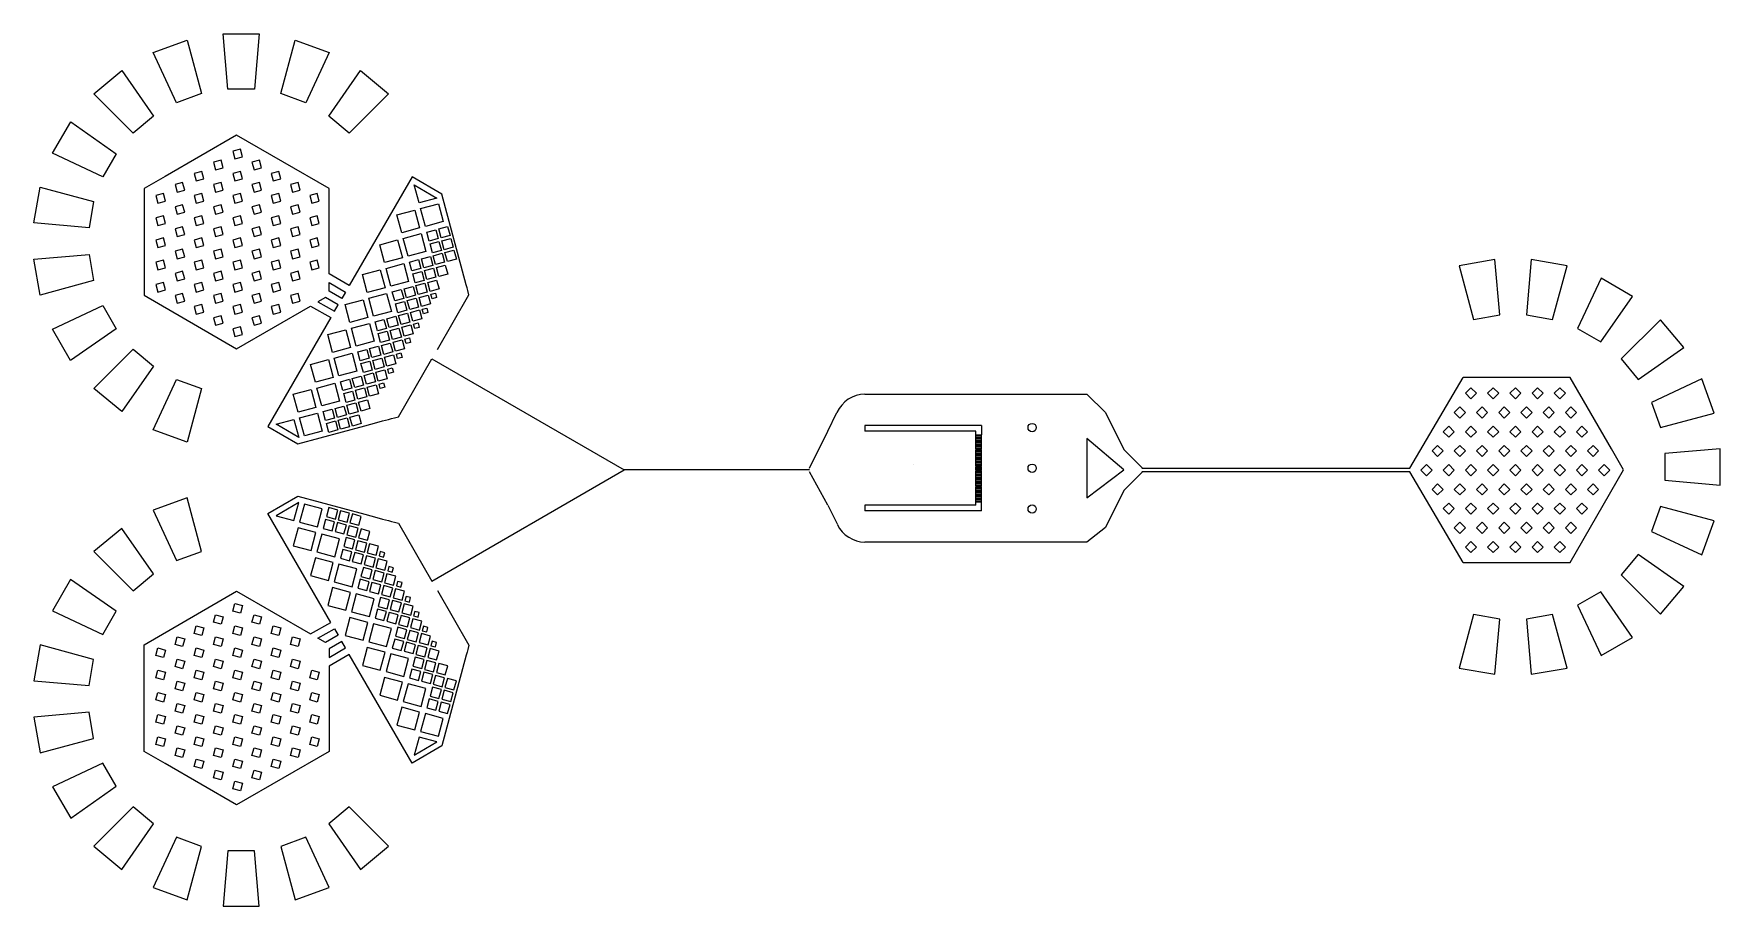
# Model space of a CAD drawing. Extents: x -8580 to 6722, y -2659 to 2641.
# Drawn here: x -2391 to 6722, y -2368 to 2348 of the extents above; entities that cross this region are included whole.
import ezdxf

# ---------------------------------------------------------------- set-up
doc = ezdxf.new("R2010")
doc.units = 13
doc.layers.add('63', color=2, linetype='Continuous', lineweight=0, true_color=0xffff00)

msp = doc.modelspace()

# ---------------------------------------------------------------- linework, layer by layer
at = {"layer": '63'}
for p, q in [((5504.7, 1127.3), (5311.5, 1093.3)), ((5530.8, 828.4), (5504.7, 1127.3)), ((5700.8, 1127.3), (5674.6, 828.4)), ((5893.9, 1093.3), (5700.8, 1127.3)), ((5311.5, 1093.3), (5389.2, 803.5)), ((5816.2, 803.5), (5893.9, 1093.3)), ((6078.2, 1026.2), (5951.4, 754.3)), ((6248, 928.1), (6078.2, 1026.2)), ((6075.9, 682.4), (6248, 928.1)), ((5389.2, 803.5), (5530.8, 828.4)), ((5674.6, 828.4), (5816.2, 803.5)), ((5951.4, 754.3), (6075.9, 682.4)), ((6398.2, 802.1), (6186.1, 589.9)), ((6524.3, 651.9), (6398.2, 802.1)), ((6278.5, 479.8), (6524.3, 651.9)), ((-239.2, 590), (800, -10)), ((6186.1, 589.9), (6278.5, 479.8)), ((5044.6, 0.6), (5333.3, 490.6)), ((5910.7, 490.6), (5333.3, 490.6)), ((6133.9, 103.9), (5910.7, 490.6)), ((6622.3, 482), (6350.4, 355.2)), ((6689.4, 297.8), (6622.3, 482)), ((2100, 400), (3300, 400)), ((3300, 400), (3400, 300)), ((5344.9, 404.7), (5374.9, 434.7)), ((5374.9, 374.7), (5344.9, 404.7)), ((5374.9, 434.7), (5404.9, 404.7)), ((5404.9, 404.7), (5374.9, 374.7)), ((5464.9, 404.7), (5494.9, 434.7)), ((5494.9, 374.7), (5464.9, 404.7)), ((5494.9, 434.7), (5524.9, 404.7)), ((5524.9, 404.7), (5494.9, 374.7)), ((5584.9, 404.7), (5614.9, 434.7)), ((5614.9, 374.7), (5584.9, 404.7)), ((5614.9, 434.7), (5644.9, 404.7)), ((5644.9, 404.7), (5614.9, 374.7)), ((5704.9, 404.7), (5734.9, 434.7)), ((5734.9, 374.7), (5704.9, 404.7)), ((5734.9, 434.7), (5764.9, 404.7)), ((5764.9, 404.7), (5734.9, 374.7)), ((5824.9, 404.7), (5854.9, 434.7)), ((5854.9, 374.7), (5824.9, 404.7)), ((5854.9, 434.7), (5884.9, 404.7)), ((5884.9, 404.7), (5854.9, 374.7)), ((1900, 200), (1949.1, 301.1)), ((3400, 300), (3500, 100)), ((5284.9, 300.8), (5314.9, 330.8)), ((5314.9, 270.8), (5284.9, 300.8)), ((5314.9, 330.8), (5344.9, 300.8)), ((5344.9, 300.8), (5314.9, 270.8)), ((5404.9, 300.8), (5434.9, 330.8)), ((5434.9, 270.8), (5404.9, 300.8)), ((5434.9, 330.8), (5464.9, 300.8)), ((5464.9, 300.8), (5434.9, 270.8)), ((5524.9, 300.8), (5554.9, 330.8)), ((5554.9, 270.8), (5524.9, 300.8)), ((5554.9, 330.8), (5584.9, 300.8)), ((5584.9, 300.8), (5554.9, 270.8)), ((5644.9, 300.8), (5674.9, 330.8)), ((5674.9, 270.8), (5644.9, 300.8)), ((5674.9, 330.8), (5704.9, 300.8)), ((5704.9, 300.8), (5674.9, 270.8)), ((5764.9, 300.8), (5794.9, 330.8)), ((5794.9, 270.8), (5764.9, 300.8)), ((5794.9, 330.8), (5824.9, 300.8)), ((5824.9, 300.8), (5794.9, 270.8)), ((5884.9, 300.8), (5914.9, 330.8)), ((5914.9, 270.8), (5884.9, 300.8)), ((5914.9, 330.8), (5944.9, 300.8)), ((5944.9, 300.8), (5914.9, 270.8)), ((6350.4, 355.2), (6399.6, 220.1)), ((6399.6, 220.1), (6689.4, 297.8)), ((1800, 0), (1900, 200)), ((2730, 230), (2100, 230)), ((2100, 230), (2100, 200)), ((2700, 200), (2100, 200)), ((2700, 180), (2700, 200)), ((2730, 230), (2730, 180)), ((5224.9, 196.9), (5254.9, 226.9)), ((5254.9, 166.9), (5224.9, 196.9)), ((5254.9, 226.9), (5284.9, 196.9)), ((5284.9, 196.9), (5254.9, 166.9)), ((5344.9, 196.9), (5374.9, 226.9)), ((5374.9, 166.9), (5344.9, 196.9)), ((5374.9, 226.9), (5404.9, 196.9)), ((5404.9, 196.9), (5374.9, 166.9)), ((5464.9, 196.9), (5494.9, 226.9)), ((5494.9, 166.9), (5464.9, 196.9)), ((5494.9, 226.9), (5524.9, 196.9)), ((5524.9, 196.9), (5494.9, 166.9)), ((5584.9, 196.9), (5614.9, 226.9)), ((5614.9, 166.9), (5584.9, 196.9)), ((5614.9, 226.9), (5644.9, 196.9)), ((5644.9, 196.9), (5614.9, 166.9)), ((5704.9, 196.9), (5734.9, 226.9)), ((5734.9, 166.9), (5704.9, 196.9)), ((5734.9, 226.9), (5764.9, 196.9)), ((5764.9, 196.9), (5734.9, 166.9)), ((5824.9, 196.9), (5854.9, 226.9)), ((5854.9, 166.9), (5824.9, 196.9)), ((5854.9, 226.9), (5884.9, 196.9)), ((5884.9, 196.9), (5854.9, 166.9)), ((5944.9, 196.9), (5974.9, 226.9)), ((5974.9, 166.9), (5944.9, 196.9)), ((5974.9, 226.9), (6004.9, 196.9)), ((6004.9, 196.9), (5974.9, 166.9)), ((2700, 180), (2730, 180)), ((2700, 178), (2730, 178)), ((2700, 170), (2700, 178)), ((2700, 170), (2730, 170)), ((2700, 168), (2730, 168)), ((2700, 160), (2700, 168)), ((2700, 160), (2730, 160)), ((2700, 158), (2730, 158)), ((2700, 150), (2700, 158)), ((2700, 150), (2730, 150)), ((2700, 148), (2730, 148)), ((2700, 140), (2700, 148)), ((2700, 140), (2730, 140)), ((2700, 138), (2730, 138)), ((2700, 130), (2700, 138)), ((2700, 130), (2730, 130)), ((2700, 128), (2730, 128)), ((2700, 120), (2700, 128)), ((2700, 120), (2730, 120)), ((2700, 118), (2730, 118)), ((2700, 110), (2700, 118)), ((2700, 110), (2730, 110)), ((2700, 108), (2730, 108)), ((2700, 100), (2700, 108)), ((2700, 100), (2730, 100)), ((2700, 98), (2730, 98)), ((2700, 90), (2700, 98)), ((2730, 170), (2730, 178)), ((2730, 160), (2730, 168)), ((2730, 150), (2730, 158)), ((2730, 140), (2730, 148)), ((2730, 130), (2730, 138)), ((2730, 120), (2730, 128)), ((2730, 110), (2730, 118)), ((2730, 100), (2730, 108)), ((2730, 90), (2730, 98)), ((3500, -10), (3300, 160)), ((3300, 160), (3300, -160)), ((3500, 100), (3600, 0)), ((5164.9, 93), (5194.9, 123)), ((5194.9, 63), (5164.9, 93)), ((5194.9, 123), (5224.9, 93)), ((5224.9, 93), (5194.9, 63)), ((5284.9, 93), (5314.9, 123)), ((5314.9, 63), (5284.9, 93)), ((5314.9, 123), (5344.9, 93)), ((5344.9, 93), (5314.9, 63)), ((5404.9, 93), (5434.9, 123)), ((5434.9, 63), (5404.9, 93)), ((5434.9, 123), (5464.9, 93)), ((5464.9, 93), (5434.9, 63)), ((5524.9, 93), (5554.9, 123)), ((5554.9, 63), (5524.9, 93)), ((5554.9, 123), (5584.9, 93)), ((5584.9, 93), (5554.9, 63)), ((5644.9, 93), (5674.9, 123)), ((5674.9, 63), (5644.9, 93)), ((5674.9, 123), (5704.9, 93)), ((5704.9, 93), (5674.9, 63)), ((5764.9, 93), (5794.9, 123)), ((5794.9, 63), (5764.9, 93)), ((5794.9, 123), (5824.9, 93)), ((5824.9, 93), (5794.9, 63)), ((5884.9, 93), (5914.9, 123)), ((5914.9, 63), (5884.9, 93)), ((5914.9, 123), (5944.9, 93)), ((5944.9, 93), (5914.9, 63)), ((6004.9, 93), (6034.9, 123)), ((6034.9, 63), (6004.9, 93)), ((6034.9, 123), (6064.9, 93)), ((6064.9, 93), (6034.9, 63)), ((6199.3, -9.4), (6133.9, 103.9)), ((6722, 104.6), (6423.2, 78.4)), ((6722, -91.5), (6722, 104.6)), ((2362.5, 22.1), (2362.5, 22.1)), ((2700, 90), (2730, 90)), ((2700, 88), (2730, 88)), ((2700, 80), (2700, 88)), ((2700, 80), (2730, 80)), ((2700, 78), (2730, 78)), ((2700, 70), (2700, 78)), ((2700, 70), (2730, 70)), ((2700, 68), (2730, 68)), ((2700, 60), (2700, 68)), ((2700, 60), (2730, 60)), ((2700, 58), (2730, 58)), ((2700, 50), (2700, 58)), ((2700, 50), (2730, 50)), ((2700, 48), (2730, 48)), ((2700, 40), (2700, 48)), ((2700, 40), (2730, 40)), ((2700, 38), (2730, 38)), ((2700, 30), (2700, 38)), ((2700, 30), (2730, 30)), ((2700, 28), (2730, 28)), ((2700, 20), (2700, 28)), ((2700, 20), (2730, 20)), ((2700, 18), (2730, 18)), ((2700, 10), (2700, 18)), ((2700, 10), (2730, 10)), ((2700, 8), (2730, 8)), ((2700, 0), (2700, 8)), ((2700, 0), (2730, 0)), ((2730, 80), (2730, 88)), ((2730, 70), (2730, 78)), ((2730, 60), (2730, 68)), ((2730, 50), (2730, 58)), ((2730, 40), (2730, 48)), ((2730, 30), (2730, 38)), ((2730, 20), (2730, 28)), ((2730, 10), (2730, 18)), ((2730, 0), (2730, 8)), ((3596.1, 0.6), (3794.6, 0.6)), ((3794.6, 0.6), (5044.6, 0.6)), ((5104.9, -11), (5134.9, 19)), ((5134.9, 19), (5164.9, -11)), ((5224.9, -11), (5254.9, 19)), ((5254.9, 19), (5284.9, -11)), ((5344.9, -11), (5374.9, 19)), ((5374.9, 19), (5404.9, -11)), ((5464.9, -11), (5494.9, 19)), ((5494.9, 19), (5524.9, -11)), ((5584.9, -11), (5614.9, 19)), ((5614.9, 19), (5644.9, -11)), ((5704.9, -11), (5734.9, 19)), ((5734.9, 19), (5764.9, -11)), ((5824.9, -11), (5854.9, 19)), ((5854.9, 19), (5884.9, -11)), ((5944.9, -11), (5974.9, 19)), ((5974.9, 19), (6004.9, -11)), ((6064.9, -11), (6094.9, 19)), ((6094.9, 19), (6124.9, -11)), ((6423.2, 78.4), (6423.2, -65.4)), ((-239.2, -610), (800, -10)), ((1800, -10), (800, -10)), ((1900, -200), (1800, -20)), ((2700, -2), (2730, -2)), ((2700, -10), (2700, -2)), ((2700, -10), (2730, -10)), ((2700, -12), (2730, -12)), ((2700, -20), (2700, -12)), ((2700, -20), (2730, -20)), ((2700, -22), (2730, -22)), ((2700, -30), (2700, -22)), ((2700, -30), (2730, -30)), ((2700, -32), (2730, -32)), ((2700, -40), (2700, -32)), ((2700, -40), (2730, -40)), ((2700, -42), (2730, -42)), ((2700, -50), (2700, -42)), ((2700, -50), (2730, -50)), ((2700, -52), (2730, -52)), ((2700, -60), (2700, -52)), ((2700, -60), (2730, -60)), ((2700, -62), (2730, -62)), ((2700, -70), (2700, -62)), ((2700, -70), (2730, -70)), ((2700, -72), (2730, -72)), ((2700, -80), (2700, -72)), ((2700, -80), (2730, -80)), ((2700, -82), (2730, -82)), ((2700, -90), (2700, -82)), ((2700, -90), (2730, -90)), ((2730, -10), (2730, -2)), ((2730, -20), (2730, -12)), ((2730, -30), (2730, -22)), ((2730, -40), (2730, -32)), ((2730, -50), (2730, -42)), ((2730, -60), (2730, -52)), ((2730, -70), (2730, -62)), ((2730, -80), (2730, -72)), ((2730, -90), (2730, -82)), ((3300, -160), (3500, -10)), ((3600, -20), (3500, -120)), ((3794.6, -19.4), (3596.1, -19.4)), ((5044.6, -19.4), (3794.6, -19.4)), ((5333.3, -509.4), (5044.6, -19.4)), ((5134.9, -41), (5104.9, -11)), ((5164.9, -11), (5134.9, -41)), ((5164.9, -114.9), (5194.9, -84.9)), ((5194.9, -84.9), (5224.9, -114.9)), ((5254.9, -41), (5224.9, -11)), ((5284.9, -11), (5254.9, -41)), ((5284.9, -114.9), (5314.9, -84.9)), ((5314.9, -84.9), (5344.9, -114.9)), ((5374.9, -41), (5344.9, -11)), ((5404.9, -11), (5374.9, -41)), ((5404.9, -114.9), (5434.9, -84.9)), ((5434.9, -84.9), (5464.9, -114.9)), ((5494.9, -41), (5464.9, -11)), ((5524.9, -11), (5494.9, -41)), ((5524.9, -114.9), (5554.9, -84.9)), ((5554.9, -84.9), (5584.9, -114.9)), ((5614.9, -41), (5584.9, -11)), ((5644.9, -11), (5614.9, -41)), ((5644.9, -114.9), (5674.9, -84.9)), ((5674.9, -84.9), (5704.9, -114.9)), ((5734.9, -41), (5704.9, -11)), ((5764.9, -11), (5734.9, -41)), ((5764.9, -114.9), (5794.9, -84.9)), ((5794.9, -84.9), (5824.9, -114.9)), ((5854.9, -41), (5824.9, -11)), ((5884.9, -11), (5854.9, -41)), ((5884.9, -114.9), (5914.9, -84.9)), ((5910.7, -509.4), (6199.3, -9.4)), ((5914.9, -84.9), (5944.9, -114.9)), ((5974.9, -41), (5944.9, -11)), ((6004.9, -11), (5974.9, -41)), ((6004.9, -114.9), (6034.9, -84.9)), ((6034.9, -84.9), (6064.9, -114.9)), ((6094.9, -41), (6064.9, -11)), ((6124.9, -11), (6094.9, -41)), ((6423.2, -65.4), (6722, -91.5)), ((2700, -92), (2730, -92)), ((2700, -100), (2700, -92)), ((2700, -100), (2730, -100)), ((2700, -102), (2730, -102)), ((2700, -110), (2700, -102)), ((2700, -110), (2730, -110)), ((2700, -112), (2730, -112)), ((2700, -120), (2700, -112)), ((2700, -120), (2730, -120)), ((2700, -122), (2730, -122)), ((2700, -130), (2700, -122)), ((2700, -130), (2730, -130)), ((2700, -132), (2730, -132)), ((2700, -140), (2700, -132)), ((2700, -140), (2730, -140)), ((2700, -142), (2730, -142)), ((2700, -150), (2700, -142)), ((2700, -150), (2730, -150)), ((2700, -152), (2730, -152)), ((2700, -160), (2700, -152)), ((2700, -160), (2730, -160)), ((2700, -162), (2730, -162)), ((2700, -170), (2700, -162)), ((2700, -170), (2730, -170)), ((2700, -172), (2730, -172)), ((2700, -180), (2700, -172)), ((2700, -180), (2730, -180)), ((2700, -182), (2730, -182)), ((2700, -200), (2700, -182)), ((2730, -100), (2730, -92)), ((2730, -110), (2730, -102)), ((2730, -120), (2730, -112)), ((2730, -130), (2730, -122)), ((2730, -140), (2730, -132)), ((2730, -150), (2730, -142)), ((2730, -160), (2730, -152)), ((2730, -170), (2730, -162)), ((2730, -180), (2730, -172)), ((2730, -230), (2730, -182)), ((3500, -120), (3400, -320)), ((5194.9, -144.9), (5164.9, -114.9)), ((5224.9, -114.9), (5194.9, -144.9)), ((5314.9, -144.9), (5284.9, -114.9)), ((5344.9, -114.9), (5314.9, -144.9)), ((5434.9, -144.9), (5404.9, -114.9)), ((5464.9, -114.9), (5434.9, -144.9)), ((5554.9, -144.9), (5524.9, -114.9)), ((5584.9, -114.9), (5554.9, -144.9)), ((5674.9, -144.9), (5644.9, -114.9)), ((5704.9, -114.9), (5674.9, -144.9)), ((5794.9, -144.9), (5764.9, -114.9)), ((5824.9, -114.9), (5794.9, -144.9)), ((5914.9, -144.9), (5884.9, -114.9)), ((5944.9, -114.9), (5914.9, -144.9)), ((6034.9, -144.9), (6004.9, -114.9)), ((6064.9, -114.9), (6034.9, -144.9)), ((1900, -200), (1951.8, -305.4)), ((2700, -200), (2100, -200)), ((2100, -200), (2100, -230)), ((2730, -230), (2100, -230)), ((5224.9, -218.8), (5254.9, -188.8)), ((5254.9, -248.8), (5224.9, -218.8)), ((5254.9, -188.8), (5284.9, -218.8)), ((5284.9, -218.8), (5254.9, -248.8)), ((5344.9, -218.8), (5374.9, -188.8)), ((5374.9, -248.8), (5344.9, -218.8)), ((5374.9, -188.8), (5404.9, -218.8)), ((5404.9, -218.8), (5374.9, -248.8)), ((5464.9, -218.8), (5494.9, -188.8)), ((5494.9, -248.8), (5464.9, -218.8)), ((5494.9, -188.8), (5524.9, -218.8)), ((5524.9, -218.8), (5494.9, -248.8)), ((5584.9, -218.8), (5614.9, -188.8)), ((5614.9, -248.8), (5584.9, -218.8)), ((5614.9, -188.8), (5644.9, -218.8)), ((5644.9, -218.8), (5614.9, -248.8)), ((5704.9, -218.8), (5734.9, -188.8)), ((5734.9, -248.8), (5704.9, -218.8)), ((5734.9, -188.8), (5764.9, -218.8)), ((5764.9, -218.8), (5734.9, -248.8)), ((5824.9, -218.8), (5854.9, -188.8)), ((5854.9, -248.8), (5824.9, -218.8)), ((5854.9, -188.8), (5884.9, -218.8)), ((5884.9, -218.8), (5854.9, -248.8)), ((5944.9, -218.8), (5974.9, -188.8)), ((5974.9, -248.8), (5944.9, -218.8)), ((5974.9, -188.8), (6004.9, -218.8)), ((6004.9, -218.8), (5974.9, -248.8)), ((6399.6, -206.9), (6350.4, -342.1)), ((6689.4, -284.6), (6399.6, -206.9)), ((3400, -320), (3300, -400)), ((5284.9, -322.7), (5314.9, -292.7)), ((5314.9, -352.7), (5284.9, -322.7)), ((5314.9, -292.7), (5344.9, -322.7)), ((5344.9, -322.7), (5314.9, -352.7)), ((5404.9, -322.7), (5434.9, -292.7)), ((5434.9, -352.7), (5404.9, -322.7)), ((5434.9, -292.7), (5464.9, -322.7)), ((5464.9, -322.7), (5434.9, -352.7)), ((5524.9, -322.7), (5554.9, -292.7)), ((5554.9, -352.7), (5524.9, -322.7)), ((5554.9, -292.7), (5584.9, -322.7)), ((5584.9, -322.7), (5554.9, -352.7)), ((5644.9, -322.7), (5674.9, -292.7)), ((5674.9, -352.7), (5644.9, -322.7)), ((5674.9, -292.7), (5704.9, -322.7)), ((5704.9, -322.7), (5674.9, -352.7)), ((5764.9, -322.7), (5794.9, -292.7)), ((5794.9, -352.7), (5764.9, -322.7)), ((5794.9, -292.7), (5824.9, -322.7)), ((5824.9, -322.7), (5794.9, -352.7)), ((5884.9, -322.7), (5914.9, -292.7)), ((5914.9, -352.7), (5884.9, -322.7)), ((5914.9, -292.7), (5944.9, -322.7)), ((5944.9, -322.7), (5914.9, -352.7)), ((6350.4, -342.1), (6622.3, -468.9)), ((6622.3, -468.9), (6689.4, -284.6)), ((3300, -400), (2100, -400)), ((5344.9, -426.6), (5374.9, -396.6)), ((5374.9, -456.6), (5344.9, -426.6)), ((5374.9, -396.6), (5404.9, -426.6)), ((5404.9, -426.6), (5374.9, -456.6)), ((5464.9, -426.6), (5494.9, -396.6)), ((5494.9, -456.6), (5464.9, -426.6)), ((5494.9, -396.6), (5524.9, -426.6)), ((5524.9, -426.6), (5494.9, -456.6)), ((5584.9, -426.6), (5614.9, -396.6)), ((5614.9, -456.6), (5584.9, -426.6)), ((5614.9, -396.6), (5644.9, -426.6)), ((5644.9, -426.6), (5614.9, -456.6)), ((5704.9, -426.6), (5734.9, -396.6)), ((5734.9, -456.6), (5704.9, -426.6)), ((5734.9, -396.6), (5764.9, -426.6)), ((5764.9, -426.6), (5734.9, -456.6)), ((5824.9, -426.6), (5854.9, -396.6)), ((5854.9, -456.6), (5824.9, -426.6)), ((5854.9, -396.6), (5884.9, -426.6)), ((5884.9, -426.6), (5854.9, -456.6)), ((5333.3, -509.4), (5910.7, -509.4)), ((6278.5, -466.6), (6186.1, -576.8)), ((6524.3, -638.7), (6278.5, -466.6)), ((6186.1, -576.8), (6398.2, -788.9)), ((6075.9, -669.2), (5951.4, -741.1)), ((6248, -915), (6075.9, -669.2)), ((6398.2, -788.9), (6524.3, -638.7)), ((5389.2, -790.3), (5311.5, -1080.1)), ((5530.8, -815.3), (5389.2, -790.3)), ((5504.7, -1114.1), (5530.8, -815.3)), ((5816.2, -790.3), (5674.6, -815.3)), ((5674.6, -815.3), (5700.8, -1114.1)), ((5893.9, -1080.1), (5816.2, -790.3)), ((5951.4, -741.1), (6078.2, -1013)), ((6078.2, -1013), (6248, -915)), ((5311.5, -1080.1), (5504.7, -1114.1)), ((5700.8, -1114.1), (5893.9, -1080.1))]:
    msp.add_line(p, q, dxfattribs=at)
at = {"layer": '63', "flags": 128}
for points in [[(-1745.6, 2246.4), (-1561.3, 2313.5), (-1483.7, 2023.7), (-1618.8, 1974.5)], [(-1368.2, 2347.5), (-1172.1, 2347.5), (-1198.3, 2048.7), (-1342.1, 2048.7)], [(-979, 2313.5), (-794.7, 2246.4), (-921.5, 1974.5), (-1056.6, 2023.7)], [(-1743.4, 1902.6), (-1853.5, 1810.2), (-2065.7, 2022.3), (-1915.4, 2148.4)], [(-624.9, 2148.4), (-474.7, 2022.3), (-686.8, 1810.2), (-797, 1902.6)], [(-2288.6, 1701.5), (-2190.5, 1871.3), (-1944.8, 1699.3), (-2016.7, 1574.7)], [(-1408.5, 1611.8), (-1367.5, 1622.7), (-1378.5, 1663.7), (-1419.4, 1652.7)], [(-1274.5, 1723.7), (-1315.5, 1712.7), (-1304.5, 1671.8), (-1263.6, 1682.7)], [(-1211.6, 1652.7), (-1200.6, 1611.8), (-1159.6, 1622.7), (-1170.6, 1663.7)], [(-1512.4, 1551.8), (-1471.4, 1562.7), (-1482.4, 1603.7), (-1523.4, 1592.7)], [(-1304.5, 1551.8), (-1263.6, 1562.7), (-1274.5, 1603.7), (-1315.5, 1592.7)], [(-1107.7, 1592.7), (-1096.7, 1551.8), (-1055.7, 1562.7), (-1066.7, 1603.7)], [(-2390.9, 1324.9), (-2356.8, 1518), (-2067.1, 1440.3), (-2092, 1298.7)], [(-1679.2, 1442.7), (-1690.2, 1483.7), (-1731.2, 1472.7), (-1720.2, 1431.8)], [(-1616.3, 1491.8), (-1575.3, 1502.7), (-1586.3, 1543.7), (-1627.3, 1532.7)], [(-1512.4, 1431.8), (-1471.4, 1442.7), (-1482.4, 1483.7), (-1523.4, 1472.7)], [(-1367.5, 1502.7), (-1378.5, 1543.7), (-1419.4, 1532.7), (-1408.5, 1491.8)], [(-1263.6, 1442.7), (-1274.5, 1483.7), (-1315.5, 1472.7), (-1304.5, 1431.8)], [(-1200.6, 1491.8), (-1159.6, 1502.7), (-1170.6, 1543.7), (-1211.6, 1532.7)], [(-1096.7, 1431.8), (-1055.7, 1442.7), (-1066.7, 1483.7), (-1107.7, 1472.7)], [(-1003.7, 1532.7), (-992.8, 1491.8), (-951.8, 1502.7), (-962.8, 1543.7)], [(-899.8, 1472.7), (-888.8, 1431.8), (-847.9, 1442.7), (-858.8, 1483.7)], [(-334.9, 1530.5), (-212.5, 1459.8), (-309, 1434)], [(-1575.3, 1382.7), (-1586.3, 1423.7), (-1627.3, 1412.7), (-1616.3, 1371.8)], [(-1419.4, 1412.7), (-1408.5, 1371.8), (-1367.5, 1382.7), (-1378.5, 1423.7)], [(-1159.6, 1382.7), (-1170.6, 1423.7), (-1211.6, 1412.7), (-1200.6, 1371.8)], [(-992.8, 1371.8), (-951.8, 1382.7), (-962.8, 1423.7), (-1003.7, 1412.7)], [(-428.3, 1368.9), (-331.7, 1394.8), (-305.8, 1298.2), (-402.4, 1272.3)], [(-300.8, 1403.1), (-204.2, 1428.9), (-178.3, 1332.4), (-274.9, 1306.5)], [(-1679.2, 1322.7), (-1690.2, 1363.7), (-1731.2, 1352.7), (-1720.2, 1311.8)], [(-1575.3, 1262.7), (-1586.3, 1303.7), (-1627.3, 1292.7), (-1616.3, 1251.8)], [(-1471.4, 1322.7), (-1482.4, 1363.7), (-1523.4, 1352.7), (-1512.4, 1311.8)], [(-1367.5, 1262.7), (-1378.5, 1303.7), (-1419.4, 1292.7), (-1408.5, 1251.8)], [(-1315.5, 1352.7), (-1304.5, 1311.8), (-1263.6, 1322.7), (-1274.5, 1363.7)], [(-1211.6, 1292.7), (-1200.6, 1251.8), (-1159.6, 1262.7), (-1170.6, 1303.7)], [(-1096.7, 1311.8), (-1055.7, 1322.7), (-1066.7, 1363.7), (-1107.7, 1352.7)], [(-951.8, 1262.7), (-962.8, 1303.7), (-1003.7, 1292.7), (-992.8, 1251.8)], [(-899.8, 1352.7), (-888.8, 1311.8), (-847.9, 1322.7), (-858.8, 1363.7)], [(-253.7, 1227.3), (-266.6, 1275.6), (-218.3, 1288.5), (-205.4, 1240.2)], [(-202.8, 1292.6), (-154.6, 1305.6), (-141.6, 1257.3), (-189.9, 1244.3)], [(-1679.2, 1202.7), (-1690.2, 1243.7), (-1731.2, 1232.7), (-1720.2, 1191.8)], [(-1471.4, 1202.7), (-1482.4, 1243.7), (-1523.4, 1232.7), (-1512.4, 1191.8)], [(-1263.6, 1202.7), (-1274.5, 1243.7), (-1315.5, 1232.7), (-1304.5, 1191.8)], [(-1107.7, 1232.7), (-1096.7, 1191.8), (-1055.7, 1202.7), (-1066.7, 1243.7)], [(-899.8, 1232.7), (-888.8, 1191.8), (-847.9, 1202.7), (-858.8, 1243.7)], [(-521.6, 1207.2), (-425, 1233.1), (-399.1, 1136.5), (-495.7, 1110.6)], [(-297.5, 1267.3), (-271.6, 1170.7), (-368.2, 1144.8), (-394.1, 1241.4)], [(-236.6, 1163.5), (-249.5, 1211.8), (-201.2, 1224.7), (-188.3, 1176.5)], [(-185.8, 1228.9), (-137.5, 1241.8), (-124.5, 1193.5), (-172.8, 1180.6)], [(-2356.8, 935.6), (-2390.9, 1128.8), (-2092, 1154.9), (-2067.1, 1013.3)], [(-1690.2, 1123.7), (-1731.2, 1112.7), (-1720.2, 1071.8), (-1679.2, 1082.7)], [(-1627.3, 1172.7), (-1616.3, 1131.8), (-1575.3, 1142.7), (-1586.3, 1183.7)], [(-1523.4, 1112.7), (-1512.4, 1071.8), (-1471.4, 1082.7), (-1482.4, 1123.7)], [(-1378.5, 1183.7), (-1419.4, 1172.7), (-1408.5, 1131.8), (-1367.5, 1142.7)], [(-1263.6, 1082.7), (-1274.5, 1123.7), (-1315.5, 1112.7), (-1304.5, 1071.8)], [(-1159.6, 1142.7), (-1170.6, 1183.7), (-1211.6, 1172.7), (-1200.6, 1131.8)], [(-1096.7, 1071.8), (-1055.7, 1082.7), (-1066.7, 1123.7), (-1107.7, 1112.7)], [(-1003.7, 1172.7), (-992.8, 1131.8), (-951.8, 1142.7), (-962.8, 1183.7)], [(-899.8, 1112.7), (-888.8, 1071.8), (-847.9, 1082.7), (-858.8, 1123.7)], [(-461.6, 983.1), (-487.4, 1079.7), (-390.8, 1105.6), (-365, 1009)], [(-347, 1065.6), (-359.9, 1113.9), (-311.6, 1126.8), (-298.7, 1078.5)], [(-283.2, 1082.7), (-296.2, 1131), (-247.9, 1143.9), (-234.9, 1095.6)], [(-232.4, 1148.1), (-184.1, 1161), (-171.2, 1112.7), (-219.5, 1099.8)], [(-202.4, 1036), (-215.4, 1084.3), (-167.1, 1097.2), (-154.1, 1049)], [(-168.7, 1165.1), (-120.4, 1178.1), (-107.4, 1129.8), (-155.7, 1116.8)], [(-1731.2, 992.7), (-1720.2, 951.8), (-1679.2, 962.7), (-1690.2, 1003.7)], [(-1627.3, 1052.7), (-1616.3, 1011.8), (-1575.3, 1022.7), (-1586.3, 1063.7)], [(-1523.4, 992.7), (-1512.4, 951.8), (-1471.4, 962.7), (-1482.4, 1003.7)], [(-1419.4, 1052.7), (-1408.5, 1011.8), (-1367.5, 1022.7), (-1378.5, 1063.7)], [(-1315.5, 992.7), (-1304.5, 951.8), (-1263.6, 962.7), (-1274.5, 1003.7)], [(-1159.6, 1022.7), (-1170.6, 1063.7), (-1211.6, 1052.7), (-1200.6, 1011.8)], [(-1096.7, 951.8), (-1055.7, 962.7), (-1066.7, 1003.7), (-1107.7, 992.7)], [(-992.8, 1011.8), (-951.8, 1022.7), (-962.8, 1063.7), (-1003.7, 1052.7)], [(-706, 951.8), (-726, 917.2), (-794.9, 956.9), (-794.9, 1003.1)], [(-614.9, 1045.6), (-518.3, 1071.4), (-492.5, 974.9), (-589.1, 949)], [(-329.9, 1001.8), (-342.9, 1050.1), (-294.6, 1063.1), (-281.6, 1014.8)], [(-279.1, 1067.2), (-230.8, 1080.2), (-217.9, 1031.9), (-266.2, 1018.9)], [(-262, 1003.5), (-213.7, 1016.4), (-200.8, 968.1), (-249.1, 955.2)], [(-1586.3, 943.7), (-1627.3, 932.7), (-1616.3, 891.8), (-1575.3, 902.7)], [(-1419.4, 932.7), (-1408.5, 891.8), (-1367.5, 902.7), (-1378.5, 943.7)], [(-1211.6, 932.7), (-1200.6, 891.8), (-1159.6, 902.7), (-1170.6, 943.7)], [(-1003.7, 932.7), (-992.8, 891.8), (-951.8, 902.7), (-962.8, 943.7)], [(-766, 847.9), (-746, 882.5), (-814.9, 922.3), (-854.9, 899.2)], [(-554.9, 821.5), (-580.8, 918.1), (-484.2, 943.9), (-458.3, 847.4)], [(-440.3, 903.9), (-453.3, 952.2), (-405, 965.2), (-392, 916.9)], [(-376.6, 921), (-389.5, 969.3), (-341.2, 982.3), (-328.3, 934)], [(-372.4, 905.6), (-324.1, 918.5), (-311.2, 870.2), (-359.5, 857.3)], [(-264.5, 951), (-312.8, 938.1), (-325.8, 986.4), (-277.5, 999.3)], [(-247.5, 887.3), (-295.8, 874.3), (-308.7, 922.6), (-260.4, 935.6)], [(-214.3, 922), (-238.5, 915.6), (-244.9, 939.7), (-220.8, 946.2)], [(-2191.7, 581.5), (-2289.8, 751.4), (-2017.9, 878.2), (-1946, 753.6)], [(-1482.4, 883.7), (-1523.4, 872.7), (-1512.4, 831.8), (-1471.4, 842.7)], [(-1378.5, 823.7), (-1419.4, 812.7), (-1408.5, 771.8), (-1367.5, 782.7)], [(-1315.5, 872.7), (-1304.5, 831.8), (-1263.6, 842.7), (-1274.5, 883.7)], [(-1170.6, 823.7), (-1211.6, 812.7), (-1200.6, 771.8), (-1159.6, 782.7)], [(-1066.7, 883.7), (-1107.7, 872.7), (-1096.7, 831.8), (-1055.7, 842.7)], [(-708.3, 883.9), (-611.7, 909.8), (-585.8, 813.2), (-682.4, 787.3)], [(-482.9, 807.6), (-434.6, 820.6), (-421.6, 772.3), (-469.9, 759.3)], [(-423.3, 840.2), (-436.2, 888.5), (-387.9, 901.4), (-375, 853.1)], [(-419.1, 824.7), (-370.8, 837.7), (-357.9, 789.4), (-406.2, 776.4)], [(-355.4, 841.8), (-307.1, 854.7), (-294.1, 806.5), (-342.4, 793.5)], [(-261, 841.2), (-285.1, 834.7), (-291.6, 858.9), (-267.5, 865.4)], [(-1274.5, 763.7), (-1315.5, 752.7), (-1304.5, 711.8), (-1263.6, 722.7)], [(-801.6, 722.2), (-705, 748.1), (-679.1, 651.5), (-775.7, 625.6)], [(-648.2, 659.8), (-674.1, 756.4), (-577.5, 782.3), (-551.6, 685.7)], [(-533.7, 742.3), (-546.6, 790.6), (-498.3, 803.5), (-485.4, 755.2)], [(-529.5, 726.8), (-481.2, 739.8), (-468.3, 691.5), (-516.6, 678.5)], [(-465.8, 743.9), (-417.5, 756.8), (-404.5, 708.5), (-452.8, 695.6)], [(-402, 761), (-353.7, 773.9), (-340.8, 725.6), (-389.1, 712.7)], [(-338.3, 778.1), (-314.1, 784.5), (-307.7, 760.4), (-331.8, 753.9)], [(-1915.4, 305.3), (-2065.7, 431.3), (-1853.5, 643.5), (-1743.4, 551)], [(-627, 580.6), (-640, 628.9), (-591.7, 641.8), (-578.7, 593.5)], [(-576.2, 646), (-527.9, 658.9), (-515, 610.6), (-563.3, 597.7)], [(-512.4, 663.1), (-464.2, 676), (-451.2, 627.7), (-499.5, 614.8)], [(-448.7, 680.1), (-400.4, 693.1), (-387.5, 644.8), (-435.8, 631.8)], [(-384.9, 697.2), (-360.8, 703.7), (-354.3, 679.5), (-378.5, 673.1)], [(-895, 560.6), (-798.4, 586.4), (-772.5, 489.9), (-869.1, 464)], [(-741.6, 498.1), (-767.5, 594.7), (-670.9, 620.6), (-645, 524)], [(-609.9, 516.8), (-622.9, 565.1), (-574.6, 578.1), (-561.6, 529.8)], [(-559.1, 582.2), (-510.8, 595.2), (-497.9, 546.9), (-546.2, 533.9)], [(-495.4, 599.3), (-447.1, 612.2), (-434.1, 564), (-482.4, 551)], [(-431.6, 616.4), (-407.5, 622.9), (-401, 598.7), (-425.1, 592.2)], [(-1561.3, 140.1), (-1745.6, 207.2), (-1618.8, 479.1), (-1483.7, 429.9)], [(-834.9, 336.5), (-860.8, 433.1), (-764.2, 458.9), (-738.3, 362.4)], [(-720.3, 418.9), (-733.3, 467.2), (-685, 480.2), (-672.1, 431.9)], [(-669.5, 484.3), (-621.2, 497.3), (-608.3, 449), (-656.6, 436)], [(-605.8, 501.4), (-557.5, 514.3), (-544.5, 466), (-592.8, 453.1)], [(-542, 518.5), (-493.7, 531.4), (-480.8, 483.1), (-529.1, 470.2)], [(-525, 454.7), (-500.8, 461.2), (-494.3, 437), (-518.5, 430.6)], [(-471.8, 511.4), (-478.3, 535.6), (-454.1, 542), (-447.7, 517.9)], [(-988.3, 398.9), (-891.7, 424.8), (-865.8, 328.2), (-962.4, 302.3)], [(-716.2, 403.5), (-667.9, 416.4), (-655, 368.1), (-703.3, 355.2)], [(-652.5, 420.6), (-604.2, 433.5), (-591.2, 385.2), (-639.5, 372.3)], [(-635.4, 356.8), (-587.1, 369.7), (-574.1, 321.5), (-622.4, 308.5)], [(-588.7, 437.6), (-540.4, 450.6), (-527.5, 402.3), (-575.8, 389.3)], [(-831.7, 200.7), (-928.2, 174.8), (-954.1, 271.4), (-857.5, 297.3)], [(-813.7, 257.3), (-826.6, 305.6), (-778.3, 318.5), (-765.4, 270.2)], [(-762.9, 322.6), (-714.6, 335.6), (-701.6, 287.3), (-749.9, 274.3)], [(-699.1, 339.7), (-650.8, 352.7), (-637.9, 304.4), (-686.2, 291.4)], [(-682, 276), (-633.7, 288.9), (-620.8, 240.6), (-669.1, 227.7)], [(-985, 263.1), (-959.2, 166.5), (-1081.6, 237.2)], [(-761.2, 254.8), (-748.3, 206.5), (-796.6, 193.5), (-809.5, 241.8)], [(-697.5, 271.8), (-684.6, 223.5), (-732.9, 210.6), (-745.8, 258.9)], [(-1561.3, -160.1), (-1745.6, -227.2), (-1618.8, -499.1), (-1483.7, -449.9)], [(-985, -283.1), (-959.2, -186.5), (-1081.6, -257.2)], [(-831.7, -220.7), (-928.2, -194.8), (-954.1, -291.4), (-857.5, -317.3)], [(-761.2, -274.8), (-748.3, -226.5), (-796.6, -213.5), (-809.5, -261.8)], [(-697.5, -291.8), (-684.6, -243.5), (-732.9, -230.6), (-745.8, -278.9)], [(-682, -296), (-633.7, -308.9), (-620.8, -260.6), (-669.1, -247.7)], [(-1915.4, -325.3), (-2065.7, -451.3), (-1853.5, -663.5), (-1743.4, -571)], [(-988.3, -418.9), (-891.7, -444.8), (-865.8, -348.2), (-962.4, -322.3)], [(-834.9, -356.5), (-860.8, -453.1), (-764.2, -478.9), (-738.3, -382.4)], [(-813.7, -277.3), (-826.6, -325.6), (-778.3, -338.5), (-765.4, -290.2)], [(-762.9, -342.6), (-714.6, -355.6), (-701.6, -307.3), (-749.9, -294.3)], [(-699.1, -359.7), (-650.8, -372.7), (-637.9, -324.4), (-686.2, -311.4)], [(-635.4, -376.8), (-587.1, -389.7), (-574.1, -341.5), (-622.4, -328.5)], [(-720.3, -438.9), (-733.3, -487.2), (-685, -500.2), (-672.1, -451.9)], [(-716.2, -423.5), (-667.9, -436.4), (-655, -388.1), (-703.3, -375.2)], [(-652.5, -440.6), (-604.2, -453.5), (-591.2, -405.2), (-639.5, -392.3)], [(-588.7, -457.6), (-540.4, -470.6), (-527.5, -422.3), (-575.8, -409.3)], [(-525, -474.7), (-500.8, -481.2), (-494.3, -457), (-518.5, -450.6)], [(-895, -580.6), (-798.4, -606.4), (-772.5, -509.9), (-869.1, -484)], [(-741.6, -518.1), (-767.5, -614.7), (-670.9, -640.6), (-645, -544)], [(-669.5, -504.3), (-621.2, -517.3), (-608.3, -469), (-656.6, -456)], [(-609.9, -536.8), (-622.9, -585.1), (-574.6, -598.1), (-561.6, -549.8)], [(-605.8, -521.4), (-557.5, -534.3), (-544.5, -486), (-592.8, -473.1)], [(-542, -538.5), (-493.7, -551.4), (-480.8, -503.1), (-529.1, -490.2)], [(-471.8, -531.4), (-478.3, -555.6), (-454.1, -562), (-447.7, -537.9)], [(-2191.7, -601.5), (-2289.8, -771.4), (-2017.9, -898.2), (-1946, -773.6)], [(-627, -600.6), (-640, -648.9), (-591.7, -661.8), (-578.7, -613.5)], [(-576.2, -666), (-527.9, -678.9), (-515, -630.6), (-563.3, -617.7)], [(-559.1, -602.2), (-510.8, -615.2), (-497.9, -566.9), (-546.2, -553.9)], [(-512.4, -683.1), (-464.2, -696), (-451.2, -647.7), (-499.5, -634.8)], [(-495.4, -619.3), (-447.1, -632.2), (-434.1, -584), (-482.4, -571)], [(-431.6, -636.4), (-407.5, -642.9), (-401, -618.7), (-425.1, -612.2)], [(-801.6, -742.2), (-705, -768.1), (-679.1, -671.5), (-775.7, -645.6)], [(-648.2, -679.8), (-674.1, -776.4), (-577.5, -802.3), (-551.6, -705.7)], [(-529.5, -746.8), (-481.2, -759.8), (-468.3, -711.5), (-516.6, -698.5)], [(-465.8, -763.9), (-417.5, -776.8), (-404.5, -728.5), (-452.8, -715.6)], [(-448.7, -700.1), (-400.4, -713.1), (-387.5, -664.8), (-435.8, -651.8)], [(-384.9, -717.2), (-360.8, -723.7), (-354.3, -699.5), (-378.5, -693.1)], [(-1378.5, -843.7), (-1419.4, -832.7), (-1408.5, -791.8), (-1367.5, -802.7)], [(-1274.5, -783.7), (-1315.5, -772.7), (-1304.5, -731.8), (-1263.6, -742.7)], [(-1170.6, -843.7), (-1211.6, -832.7), (-1200.6, -791.8), (-1159.6, -802.7)], [(-708.3, -903.9), (-611.7, -929.8), (-585.8, -833.2), (-682.4, -807.3)], [(-533.7, -762.3), (-546.6, -810.6), (-498.3, -823.5), (-485.4, -775.2)], [(-482.9, -827.6), (-434.6, -840.6), (-421.6, -792.3), (-469.9, -779.3)], [(-419.1, -844.7), (-370.8, -857.7), (-357.9, -809.4), (-406.2, -796.4)], [(-402, -781), (-353.7, -793.9), (-340.8, -745.6), (-389.1, -732.7)], [(-355.4, -861.8), (-307.1, -874.7), (-294.1, -826.5), (-342.4, -813.5)], [(-338.3, -798.1), (-314.1, -804.5), (-307.7, -780.4), (-331.8, -773.9)], [(-1482.4, -903.7), (-1523.4, -892.7), (-1512.4, -851.8), (-1471.4, -862.7)], [(-1315.5, -892.7), (-1304.5, -851.8), (-1263.6, -862.7), (-1274.5, -903.7)], [(-1066.7, -903.7), (-1107.7, -892.7), (-1096.7, -851.8), (-1055.7, -862.7)], [(-766, -867.9), (-746, -902.5), (-814.9, -942.3), (-854.9, -919.2)], [(-554.9, -841.5), (-580.8, -938.1), (-484.2, -963.9), (-458.3, -867.4)], [(-423.3, -860.2), (-436.2, -908.5), (-387.9, -921.4), (-375, -873.1)], [(-372.4, -925.6), (-324.1, -938.5), (-311.2, -890.2), (-359.5, -877.3)], [(-247.5, -907.3), (-295.8, -894.3), (-308.7, -942.6), (-260.4, -955.6)], [(-261, -861.2), (-285.1, -854.7), (-291.6, -878.9), (-267.5, -885.4)], [(-2356.8, -955.6), (-2390.9, -1148.8), (-2092, -1174.9), (-2067.1, -1033.3)], [(-1731.2, -1012.7), (-1720.2, -971.8), (-1679.2, -982.7), (-1690.2, -1023.7)], [(-1586.3, -963.7), (-1627.3, -952.7), (-1616.3, -911.8), (-1575.3, -922.7)], [(-1523.4, -1012.7), (-1512.4, -971.8), (-1471.4, -982.7), (-1482.4, -1023.7)], [(-1419.4, -952.7), (-1408.5, -911.8), (-1367.5, -922.7), (-1378.5, -963.7)], [(-1315.5, -1012.7), (-1304.5, -971.8), (-1263.6, -982.7), (-1274.5, -1023.7)], [(-1211.6, -952.7), (-1200.6, -911.8), (-1159.6, -922.7), (-1170.6, -963.7)], [(-1096.7, -971.8), (-1055.7, -982.7), (-1066.7, -1023.7), (-1107.7, -1012.7)], [(-1003.7, -952.7), (-992.8, -911.8), (-951.8, -922.7), (-962.8, -963.7)], [(-706, -971.8), (-726, -937.2), (-794.9, -976.9), (-794.9, -1023.1)], [(-614.9, -1065.6), (-518.3, -1091.4), (-492.5, -994.9), (-589.1, -969)], [(-440.3, -923.9), (-453.3, -972.2), (-405, -985.2), (-392, -936.9)], [(-376.6, -941), (-389.5, -989.3), (-341.2, -1002.3), (-328.3, -954)], [(-264.5, -971), (-312.8, -958.1), (-325.8, -1006.4), (-277.5, -1019.3)], [(-262, -1023.5), (-213.7, -1036.4), (-200.8, -988.1), (-249.1, -975.2)], [(-214.3, -942), (-238.5, -935.6), (-244.9, -959.7), (-220.8, -966.2)], [(-1690.2, -1143.7), (-1731.2, -1132.7), (-1720.2, -1091.8), (-1679.2, -1102.7)], [(-1627.3, -1072.7), (-1616.3, -1031.8), (-1575.3, -1042.7), (-1586.3, -1083.7)], [(-1523.4, -1132.7), (-1512.4, -1091.8), (-1471.4, -1102.7), (-1482.4, -1143.7)], [(-1419.4, -1072.7), (-1408.5, -1031.8), (-1367.5, -1042.7), (-1378.5, -1083.7)], [(-1263.6, -1102.7), (-1274.5, -1143.7), (-1315.5, -1132.7), (-1304.5, -1091.8)], [(-1159.6, -1042.7), (-1170.6, -1083.7), (-1211.6, -1072.7), (-1200.6, -1031.8)], [(-1096.7, -1091.8), (-1055.7, -1102.7), (-1066.7, -1143.7), (-1107.7, -1132.7)], [(-992.8, -1031.8), (-951.8, -1042.7), (-962.8, -1083.7), (-1003.7, -1072.7)], [(-899.8, -1132.7), (-888.8, -1091.8), (-847.9, -1102.7), (-858.8, -1143.7)], [(-461.6, -1003.1), (-487.4, -1099.7), (-390.8, -1125.6), (-365, -1029)], [(-347, -1085.6), (-359.9, -1133.9), (-311.6, -1146.8), (-298.7, -1098.5)], [(-329.9, -1021.8), (-342.9, -1070.1), (-294.6, -1083.1), (-281.6, -1034.8)], [(-279.1, -1087.2), (-230.8, -1100.2), (-217.9, -1051.9), (-266.2, -1038.9)], [(-202.4, -1056), (-215.4, -1104.3), (-167.1, -1117.2), (-154.1, -1069)], [(-1627.3, -1192.7), (-1616.3, -1151.8), (-1575.3, -1162.7), (-1586.3, -1203.7)], [(-1378.5, -1203.7), (-1419.4, -1192.7), (-1408.5, -1151.8), (-1367.5, -1162.7)], [(-1159.6, -1162.7), (-1170.6, -1203.7), (-1211.6, -1192.7), (-1200.6, -1151.8)], [(-1003.7, -1192.7), (-992.8, -1151.8), (-951.8, -1162.7), (-962.8, -1203.7)], [(-521.6, -1227.2), (-425, -1253.1), (-399.1, -1156.5), (-495.7, -1130.6)], [(-297.5, -1287.3), (-271.6, -1190.7), (-368.2, -1164.8), (-394.1, -1261.4)], [(-283.2, -1102.7), (-296.2, -1151), (-247.9, -1163.9), (-234.9, -1115.6)], [(-236.6, -1183.5), (-249.5, -1231.8), (-201.2, -1244.7), (-188.3, -1196.5)], [(-232.4, -1168.1), (-184.1, -1181), (-171.2, -1132.7), (-219.5, -1119.8)], [(-168.7, -1185.1), (-120.4, -1198.1), (-107.4, -1149.8), (-155.7, -1136.8)], [(-1679.2, -1222.7), (-1690.2, -1263.7), (-1731.2, -1252.7), (-1720.2, -1211.8)], [(-1575.3, -1282.7), (-1586.3, -1323.7), (-1627.3, -1312.7), (-1616.3, -1271.8)], [(-1471.4, -1222.7), (-1482.4, -1263.7), (-1523.4, -1252.7), (-1512.4, -1211.8)], [(-1367.5, -1282.7), (-1378.5, -1323.7), (-1419.4, -1312.7), (-1408.5, -1271.8)], [(-1263.6, -1222.7), (-1274.5, -1263.7), (-1315.5, -1252.7), (-1304.5, -1211.8)], [(-1211.6, -1312.7), (-1200.6, -1271.8), (-1159.6, -1282.7), (-1170.6, -1323.7)], [(-1107.7, -1252.7), (-1096.7, -1211.8), (-1055.7, -1222.7), (-1066.7, -1263.7)], [(-951.8, -1282.7), (-962.8, -1323.7), (-1003.7, -1312.7), (-992.8, -1271.8)], [(-899.8, -1252.7), (-888.8, -1211.8), (-847.9, -1222.7), (-858.8, -1263.7)], [(-253.7, -1247.3), (-266.6, -1295.6), (-218.3, -1308.5), (-205.4, -1260.2)], [(-202.8, -1312.6), (-154.6, -1325.6), (-141.6, -1277.3), (-189.9, -1264.3)], [(-185.8, -1248.9), (-137.5, -1261.8), (-124.5, -1213.5), (-172.8, -1200.6)], [(-2390.9, -1344.9), (-2356.8, -1538), (-2067.1, -1460.3), (-2092, -1318.7)], [(-1679.2, -1342.7), (-1690.2, -1383.7), (-1731.2, -1372.7), (-1720.2, -1331.8)], [(-1471.4, -1342.7), (-1482.4, -1383.7), (-1523.4, -1372.7), (-1512.4, -1331.8)], [(-1315.5, -1372.7), (-1304.5, -1331.8), (-1263.6, -1342.7), (-1274.5, -1383.7)], [(-1096.7, -1331.8), (-1055.7, -1342.7), (-1066.7, -1383.7), (-1107.7, -1372.7)], [(-899.8, -1372.7), (-888.8, -1331.8), (-847.9, -1342.7), (-858.8, -1383.7)], [(-428.3, -1388.9), (-331.7, -1414.8), (-305.8, -1318.2), (-402.4, -1292.3)], [(-300.8, -1423.1), (-204.2, -1448.9), (-178.3, -1352.4), (-274.9, -1326.5)], [(-1679.2, -1462.7), (-1690.2, -1503.7), (-1731.2, -1492.7), (-1720.2, -1451.8)], [(-1575.3, -1402.7), (-1586.3, -1443.7), (-1627.3, -1432.7), (-1616.3, -1391.8)], [(-1512.4, -1451.8), (-1471.4, -1462.7), (-1482.4, -1503.7), (-1523.4, -1492.7)], [(-1419.4, -1432.7), (-1408.5, -1391.8), (-1367.5, -1402.7), (-1378.5, -1443.7)], [(-1263.6, -1462.7), (-1274.5, -1503.7), (-1315.5, -1492.7), (-1304.5, -1451.8)], [(-1159.6, -1402.7), (-1170.6, -1443.7), (-1211.6, -1432.7), (-1200.6, -1391.8)], [(-1096.7, -1451.8), (-1055.7, -1462.7), (-1066.7, -1503.7), (-1107.7, -1492.7)], [(-992.8, -1391.8), (-951.8, -1402.7), (-962.8, -1443.7), (-1003.7, -1432.7)], [(-899.8, -1492.7), (-888.8, -1451.8), (-847.9, -1462.7), (-858.8, -1503.7)], [(-334.9, -1550.5), (-212.5, -1479.8), (-309, -1454)], [(-1616.3, -1511.8), (-1575.3, -1522.7), (-1586.3, -1563.7), (-1627.3, -1552.7)], [(-1367.5, -1522.7), (-1378.5, -1563.7), (-1419.4, -1552.7), (-1408.5, -1511.8)], [(-1200.6, -1511.8), (-1159.6, -1522.7), (-1170.6, -1563.7), (-1211.6, -1552.7)], [(-1003.7, -1552.7), (-992.8, -1511.8), (-951.8, -1522.7), (-962.8, -1563.7)], [(-2288.6, -1721.5), (-2190.5, -1891.3), (-1944.8, -1719.3), (-2016.7, -1594.7)], [(-1512.4, -1571.8), (-1471.4, -1582.7), (-1482.4, -1623.7), (-1523.4, -1612.7)], [(-1408.5, -1631.8), (-1367.5, -1642.7), (-1378.5, -1683.7), (-1419.4, -1672.7)], [(-1304.5, -1571.8), (-1263.6, -1582.7), (-1274.5, -1623.7), (-1315.5, -1612.7)], [(-1211.6, -1672.7), (-1200.6, -1631.8), (-1159.6, -1642.7), (-1170.6, -1683.7)], [(-1107.7, -1612.7), (-1096.7, -1571.8), (-1055.7, -1582.7), (-1066.7, -1623.7)], [(-1274.5, -1743.7), (-1315.5, -1732.7), (-1304.5, -1691.8), (-1263.6, -1702.7)], [(-1743.4, -1922.6), (-1853.5, -1830.2), (-2065.7, -2042.3), (-1915.4, -2168.4)], [(-624.9, -2168.4), (-474.7, -2042.3), (-686.8, -1830.2), (-797, -1922.6)], [(-1745.6, -2266.4), (-1561.3, -2333.5), (-1483.7, -2043.7), (-1618.8, -1994.5)], [(-979, -2333.5), (-794.7, -2266.4), (-921.5, -1994.5), (-1056.6, -2043.7)], [(-1368.2, -2367.5), (-1172.1, -2367.5), (-1198.3, -2068.7), (-1342.1, -2068.7)]]:
    msp.add_lwpolyline(points, close=True, dxfattribs=at)
for points in [[(-209.2, 642), (-39.1, 936.6), (-45.1, 959.1), (-49.4, 975), (-53.7, 991), (-185, 1480.9), (-346.6, 1574.3), (-686, 986.5), (-794.9, 1049.4), (-794.9, 1511.2), (-1294.9, 1799.9), (-1681.5, 1576.7), (-1794.9, 1511.2), (-1794.9, 933.9), (-1294.9, 645.2), (-894.9, 876.2), (-786, 813.3), (-1125.3, 225.5), (-963.7, 132.2), (-601.2, 229.3), (-569.3, 237.8), (-537.5, 246.4), (-505.6, 254.9), (-489.6, 259.2), (-473.7, 263.5), (-457.8, 267.7), (-441.8, 272), (-419.3, 278), (-239.2, 590)], [(-209.2, -662), (-39.1, -956.6), (-45.1, -979.1), (-49.4, -995), (-53.7, -1011), (-185, -1500.9), (-346.6, -1594.3), (-686, -1006.5), (-794.9, -1069.4), (-794.9, -1531.2), (-1294.9, -1819.9), (-1681.5, -1596.7), (-1794.9, -1531.2), (-1794.9, -953.9), (-1294.9, -665.2), (-894.9, -896.2), (-786, -833.3), (-1125.3, -245.5), (-963.7, -152.2), (-601.2, -249.3), (-569.3, -257.8), (-537.5, -266.4), (-505.6, -274.9), (-489.6, -279.2), (-473.7, -283.5), (-457.8, -287.7), (-441.8, -292), (-419.3, -298), (-239.2, -610)]]:
    msp.add_lwpolyline(points, dxfattribs=at)
at = {"layer": '63'}
for centre in [(3003.9, 219.4), (3003.9, -0.6), (3003.9, -220.6)]:
    msp.add_circle(centre, 22.4, dxfattribs=at)
for centre, radius, start, end in [((2103.9, 229.4), 170.6, 91.31305, 155.17942), ((2103.9, -230.6), 169.5, 206.1907, 268.6783)]:
    msp.add_arc(centre, radius, start, end, dxfattribs=at)

doc.saveas('drawing.dxf')
